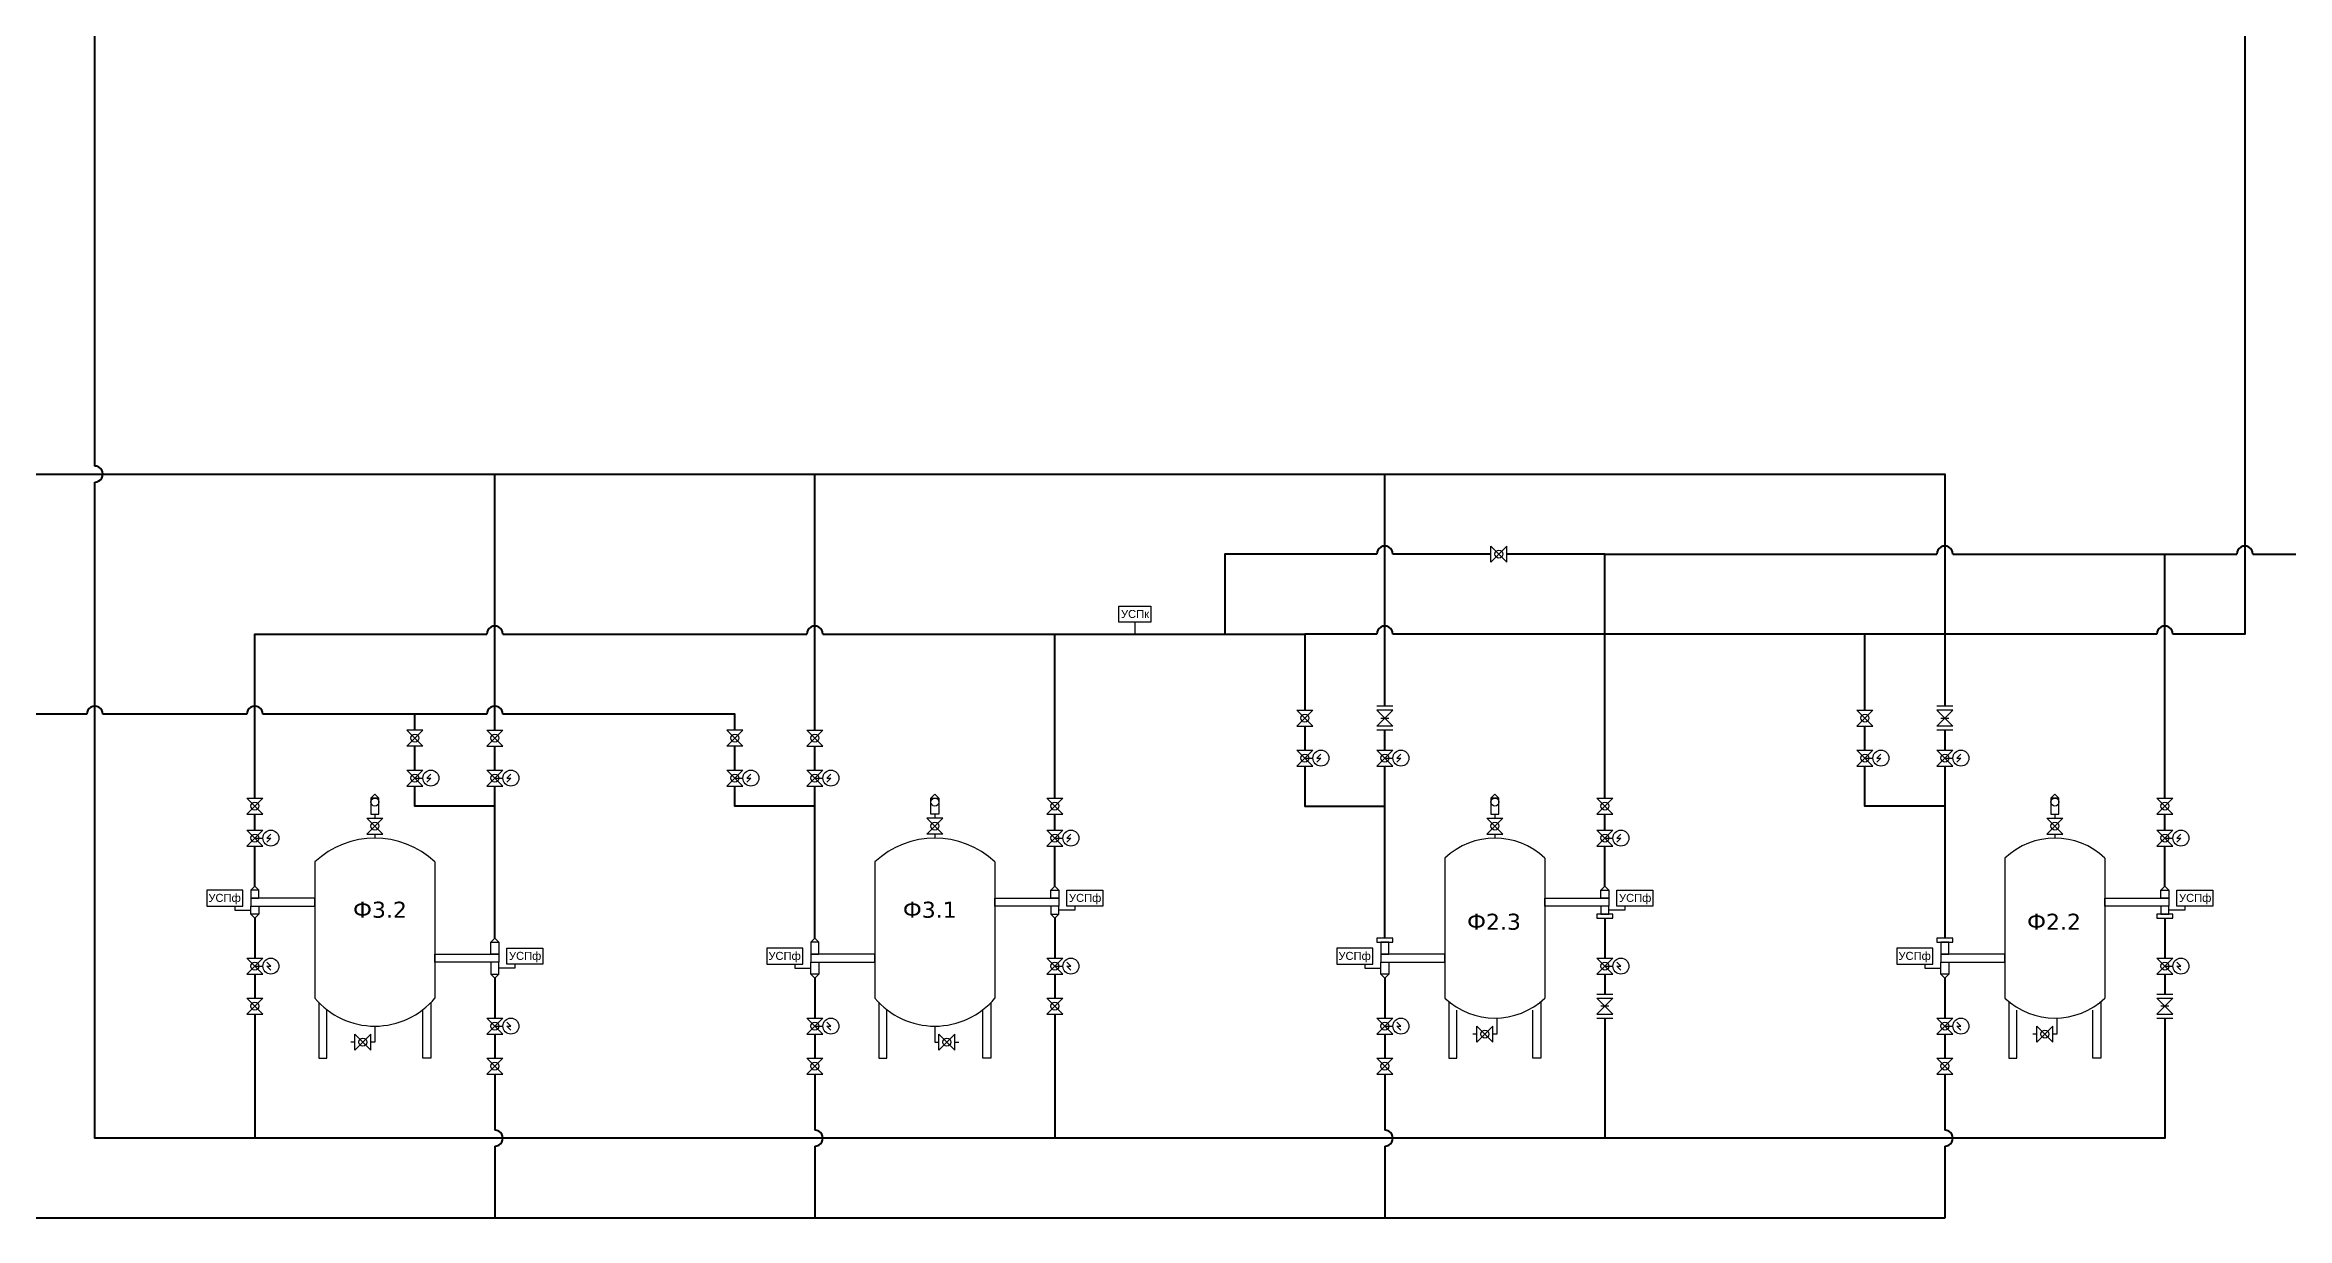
# Model space of a CAD drawing. Header units: millimetres. Extents: x -81605 to -17374, y -15960 to 17691.
# Drawn here: x -59758 to -31730, y -15960 to -1296 of the extents above; entities that cross this region are included whole.
import ezdxf

# ---------------------------------------------------------------- set-up
doc = ezdxf.new("R2010")
doc.units = ezdxf.units.MM
doc.layers.add('1', color=7, linetype='Continuous')
for name, color, linetype, lineweight in [('В30', 136, 'Continuous', 40), ('В40', 142, 'Continuous', 40), ('В50', 180, 'Continuous', 40), ('В60Н', 140, 'Continuous', 40), ('К20Н', 33, 'Continuous', 40)]:
    doc.layers.add(name, color=color, linetype=linetype, lineweight=lineweight)
doc.layers.add('К10', color=7, linetype='Continuous', lineweight=40, true_color=0xffbe00)
doc.styles.get("Standard").update_dxf_attribs({"font": 'arial.ttf'})

msp = doc.modelspace()

# ---------------------------------------------------------------- linework, layer by layer
for p, q in [((-41683, -7760), (-41683, -7560)), ((-41683, -7560), (-41483, -7760)), ((-41683, -7760), (-41483, -7560)), ((-41483, -7760), (-41483, -7560)), ((-46133, -8510), (-46133, -8660)), ((-44108, -9610), (-43908, -9610)), ((-43908, -9610), (-44108, -9810)), ((-44108, -9610), (-43908, -9810)), ((-44108, -9810), (-43908, -9810)), ((-42908, -9560), (-43108, -9560)), ((-42908, -9610), (-43108, -9610)), ((-43108, -9610), (-42908, -9810)), ((-42908, -9610), (-43108, -9810)), ((-42908, -9810), (-43108, -9810)), ((-43058, -9710), (-42958, -9710)), ((-37108, -9610), (-36908, -9610)), ((-36908, -9610), (-37108, -9810)), ((-37108, -9610), (-36908, -9810)), ((-37108, -9810), (-36908, -9810)), ((-35908, -9560), (-36108, -9560)), ((-35908, -9610), (-36108, -9610)), ((-36108, -9610), (-35908, -9810)), ((-35908, -9610), (-36108, -9810)), ((-35908, -9810), (-36108, -9810)), ((-36058, -9710), (-35958, -9710)), ((-55033, -9860), (-55233, -9860)), ((-55233, -9860), (-55033, -10060)), ((-55033, -9860), (-55233, -10060)), ((-55033, -10060), (-55233, -10060)), ((-54233, -9860), (-54033, -9860)), ((-54033, -9860), (-54233, -10060)), ((-54233, -9860), (-54033, -10060)), ((-54233, -10060), (-54033, -10060)), ((-51033, -9860), (-51233, -9860)), ((-51233, -9860), (-51033, -10060)), ((-51033, -9860), (-51233, -10060)), ((-51033, -10060), (-51233, -10060)), ((-50233, -9860), (-50033, -9860)), ((-50033, -9860), (-50233, -10060)), ((-50233, -9860), (-50033, -10060)), ((-50233, -10060), (-50033, -10060)), ((-42908, -9860), (-43108, -9860)), ((-35908, -9860), (-36108, -9860)), ((-55233, -10360), (-55033, -10360)), ((-55033, -10360), (-55233, -10560)), ((-55233, -10360), (-55033, -10560)), ((-54233, -10360), (-54033, -10360)), ((-54033, -10360), (-54233, -10560)), ((-54233, -10360), (-54033, -10560)), ((-51233, -10360), (-51033, -10360)), ((-51033, -10360), (-51233, -10560)), ((-51233, -10360), (-51033, -10560)), ((-50233, -10360), (-50033, -10360)), ((-50033, -10360), (-50233, -10560)), ((-50233, -10360), (-50033, -10560)), ((-44108, -10110), (-43908, -10110)), ((-43908, -10110), (-44108, -10310)), ((-44108, -10110), (-43908, -10310)), ((-44108, -10310), (-43908, -10310)), ((-44008, -10210), (-43908, -10210)), ((-43808, -10160), (-43858, -10210)), ((-43858, -10210), (-43808, -10210)), ((-43808, -10210), (-43858, -10260)), ((-43108, -10110), (-42908, -10110)), ((-42908, -10110), (-43108, -10310)), ((-43108, -10110), (-42908, -10310)), ((-43108, -10310), (-42908, -10310)), ((-43008, -10210), (-42908, -10210)), ((-42808, -10160), (-42858, -10210)), ((-42858, -10210), (-42808, -10210)), ((-42808, -10210), (-42858, -10260)), ((-37108, -10110), (-36908, -10110)), ((-36908, -10110), (-37108, -10310)), ((-37108, -10110), (-36908, -10310)), ((-37108, -10310), (-36908, -10310)), ((-37008, -10210), (-36908, -10210)), ((-36808, -10160), (-36858, -10210)), ((-36858, -10210), (-36808, -10210)), ((-36808, -10210), (-36858, -10260)), ((-36108, -10110), (-35908, -10110)), ((-35908, -10110), (-36108, -10310)), ((-36108, -10110), (-35908, -10310)), ((-36108, -10310), (-35908, -10310)), ((-36008, -10210), (-35908, -10210)), ((-35808, -10160), (-35858, -10210)), ((-35858, -10210), (-35808, -10210)), ((-35808, -10210), (-35858, -10260)), ((-55233, -10560), (-55033, -10560)), ((-55133, -10460), (-55033, -10460)), ((-54933, -10410), (-54983, -10460)), ((-54983, -10460), (-54933, -10460)), ((-54933, -10460), (-54983, -10510)), ((-54233, -10560), (-54033, -10560)), ((-54133, -10460), (-54033, -10460)), ((-53933, -10410), (-53983, -10460)), ((-53983, -10460), (-53933, -10460)), ((-53933, -10460), (-53983, -10510)), ((-51233, -10560), (-51033, -10560)), ((-51133, -10460), (-51033, -10460)), ((-50933, -10410), (-50983, -10460)), ((-50983, -10460), (-50933, -10460)), ((-50933, -10460), (-50983, -10510)), ((-50233, -10560), (-50033, -10560)), ((-50133, -10460), (-50033, -10460)), ((-49933, -10410), (-49983, -10460)), ((-49983, -10460), (-49933, -10460)), ((-49933, -10460), (-49983, -10510)), ((-57233, -10710), (-57033, -10710)), ((-57033, -10710), (-57233, -10910)), ((-57233, -10710), (-57033, -10910)), ((-57233, -10910), (-57033, -10910)), ((-55633, -10660), (-55683, -10710)), ((-55583, -10710), (-55633, -10660)), ((-55633, -10910), (-55633, -10960)), ((-48683, -10710), (-48633, -10660)), ((-48633, -10660), (-48583, -10710)), ((-48633, -10910), (-48633, -10960)), ((-47233, -10710), (-47033, -10710)), ((-47033, -10710), (-47233, -10910)), ((-47233, -10710), (-47033, -10910)), ((-47233, -10910), (-47033, -10910)), ((-41633, -10660), (-41683, -10710)), ((-41583, -10710), (-41633, -10660)), ((-41633, -10910), (-41633, -10960)), ((-40358, -10710), (-40158, -10710)), ((-40158, -10710), (-40358, -10910)), ((-40358, -10710), (-40158, -10910)), ((-40358, -10910), (-40158, -10910)), ((-34633, -10660), (-34683, -10710)), ((-34583, -10710), (-34633, -10660)), ((-34633, -10910), (-34633, -10960)), ((-33358, -10710), (-33158, -10710)), ((-33158, -10710), (-33358, -10910)), ((-33358, -10710), (-33158, -10910)), ((-33358, -10910), (-33158, -10910)), ((-57233, -11110), (-57033, -11110)), ((-57033, -11110), (-57233, -11310)), ((-57233, -11110), (-57033, -11310)), ((-57133, -11210), (-57033, -11210)), ((-56933, -11160), (-56983, -11210)), ((-56983, -11210), (-56933, -11210)), ((-56933, -11210), (-56983, -11260)), ((-55733, -10960), (-55533, -10960)), ((-55533, -10960), (-55733, -11160)), ((-55733, -10960), (-55533, -11160)), ((-55733, -11160), (-55533, -11160)), ((-55633, -11160), (-55633, -11210)), ((-48533, -10960), (-48733, -10960)), ((-48733, -10960), (-48533, -11160)), ((-48533, -10960), (-48733, -11160)), ((-48533, -11160), (-48733, -11160)), ((-48633, -11160), (-48633, -11210)), ((-47233, -11110), (-47033, -11110)), ((-47033, -11110), (-47233, -11310)), ((-47233, -11110), (-47033, -11310)), ((-47133, -11210), (-47033, -11210)), ((-46933, -11160), (-46983, -11210)), ((-46983, -11210), (-46933, -11210)), ((-46933, -11210), (-46983, -11260)), ((-41733, -10960), (-41533, -10960)), ((-41533, -10960), (-41733, -11160)), ((-41733, -10960), (-41533, -11160)), ((-41733, -11160), (-41533, -11160)), ((-41633, -11160), (-41633, -11210)), ((-40358, -11110), (-40158, -11110)), ((-40158, -11110), (-40358, -11310)), ((-40358, -11110), (-40158, -11310)), ((-40258, -11210), (-40158, -11210)), ((-40058, -11160), (-40108, -11210)), ((-40108, -11210), (-40058, -11210)), ((-40058, -11210), (-40108, -11260)), ((-34733, -10960), (-34533, -10960)), ((-34533, -10960), (-34733, -11160)), ((-34733, -10960), (-34533, -11160)), ((-34733, -11160), (-34533, -11160)), ((-34633, -11160), (-34633, -11210)), ((-33358, -11110), (-33158, -11110)), ((-33158, -11110), (-33358, -11310)), ((-33358, -11110), (-33158, -11310)), ((-33258, -11210), (-33158, -11210)), ((-33058, -11160), (-33108, -11210)), ((-33108, -11210), (-33058, -11210)), ((-33058, -11210), (-33108, -11260)), ((-57233, -11310), (-57033, -11310)), ((-47233, -11310), (-47033, -11310)), ((-40358, -11310), (-40158, -11310)), ((-33358, -11310), (-33158, -11310)), ((-57183, -11860), (-57133, -11810)), ((-57133, -11810), (-57083, -11860)), ((-47133, -11810), (-47183, -11860)), ((-47083, -11860), (-47133, -11810)), ((-40258, -11810), (-40308, -11860)), ((-40208, -11860), (-40258, -11810)), ((-33258, -11810), (-33308, -11860)), ((-33208, -11860), (-33258, -11810)), ((-57383, -12060), (-57383, -12110)), ((-57383, -12110), (-57183, -12110)), ((-57183, -12160), (-57133, -12210)), ((-57133, -12210), (-57083, -12160)), ((-47133, -12210), (-47183, -12160)), ((-47083, -12160), (-47133, -12210)), ((-46883, -12110), (-47083, -12110)), ((-46883, -12060), (-46883, -12110)), ((-40008, -12110), (-40208, -12110)), ((-40008, -12060), (-40008, -12110)), ((-33008, -12110), (-33208, -12110)), ((-33008, -12060), (-33008, -12110)), ((-54183, -12510), (-54133, -12460)), ((-54133, -12460), (-54083, -12510)), ((-50133, -12460), (-50183, -12510)), ((-50083, -12510), (-50133, -12460)), ((-57233, -12710), (-57033, -12710)), ((-57033, -12910), (-57233, -12710)), ((-57233, -12910), (-57033, -12710)), ((-57133, -12810), (-57033, -12810)), ((-56933, -12810), (-56983, -12760)), ((-56933, -12860), (-56983, -12810)), ((-56983, -12810), (-56933, -12810)), ((-53883, -12835), (-54083, -12835)), ((-53883, -12785), (-53883, -12835)), ((-50383, -12785), (-50383, -12835)), ((-50383, -12835), (-50183, -12835)), ((-47233, -12710), (-47033, -12710)), ((-47033, -12910), (-47233, -12710)), ((-47233, -12910), (-47033, -12710)), ((-47133, -12810), (-47033, -12810)), ((-46933, -12810), (-46983, -12760)), ((-46933, -12860), (-46983, -12810)), ((-46983, -12810), (-46933, -12810)), ((-43258, -12785), (-43258, -12835)), ((-43258, -12835), (-43058, -12835)), ((-40358, -12710), (-40158, -12710)), ((-40158, -12910), (-40358, -12710)), ((-40358, -12910), (-40158, -12710)), ((-40258, -12810), (-40158, -12810)), ((-40058, -12810), (-40108, -12760)), ((-40058, -12860), (-40108, -12810)), ((-40108, -12810), (-40058, -12810)), ((-36258, -12785), (-36258, -12835)), ((-36258, -12835), (-36058, -12835)), ((-33358, -12710), (-33158, -12710)), ((-33158, -12910), (-33358, -12710)), ((-33358, -12910), (-33158, -12710)), ((-33258, -12810), (-33158, -12810)), ((-33058, -12810), (-33108, -12760)), ((-33058, -12860), (-33108, -12810)), ((-33108, -12810), (-33058, -12810)), ((-57233, -12910), (-57033, -12910)), ((-54183, -12910), (-54133, -12960)), ((-54133, -12960), (-54083, -12910)), ((-50133, -12960), (-50183, -12910)), ((-50083, -12910), (-50133, -12960)), ((-47233, -12910), (-47033, -12910)), ((-43008, -12960), (-43058, -12910)), ((-42958, -12910), (-43008, -12960)), ((-40358, -12910), (-40158, -12910)), ((-40358, -13160), (-40158, -13160)), ((-36008, -12960), (-36058, -12910)), ((-35958, -12910), (-36008, -12960)), ((-33358, -12910), (-33158, -12910)), ((-33358, -13160), (-33158, -13160)), ((-57233, -13210), (-57033, -13210)), ((-57033, -13210), (-57233, -13410)), ((-57233, -13210), (-57033, -13410)), ((-57233, -13410), (-57033, -13410)), ((-47233, -13210), (-47033, -13210)), ((-47033, -13210), (-47233, -13410)), ((-47233, -13210), (-47033, -13410)), ((-47233, -13410), (-47033, -13410)), ((-40358, -13210), (-40158, -13210)), ((-40158, -13210), (-40358, -13410)), ((-40358, -13210), (-40158, -13410)), ((-40358, -13410), (-40158, -13410)), ((-40208, -13310), (-40308, -13310)), ((-33358, -13210), (-33158, -13210)), ((-33158, -13210), (-33358, -13410)), ((-33358, -13210), (-33158, -13410)), ((-33358, -13410), (-33158, -13410)), ((-33208, -13310), (-33308, -13310)), ((-55883, -13860), (-55883, -13660)), ((-55883, -13660), (-55683, -13860)), ((-55883, -13860), (-55683, -13660)), ((-55683, -13860), (-55683, -13660)), ((-55633, -13560), (-55633, -13760)), ((-54233, -13460), (-54033, -13460)), ((-54033, -13660), (-54233, -13460)), ((-54233, -13660), (-54033, -13460)), ((-54233, -13660), (-54033, -13660)), ((-54133, -13560), (-54033, -13560)), ((-53933, -13560), (-53983, -13510)), ((-53933, -13610), (-53983, -13560)), ((-53983, -13560), (-53933, -13560)), ((-50233, -13460), (-50033, -13460)), ((-50033, -13660), (-50233, -13460)), ((-50233, -13660), (-50033, -13460)), ((-50233, -13660), (-50033, -13660)), ((-50133, -13560), (-50033, -13560)), ((-49933, -13560), (-49983, -13510)), ((-49933, -13610), (-49983, -13560)), ((-49983, -13560), (-49933, -13560)), ((-48633, -13560), (-48633, -13760)), ((-48583, -13860), (-48583, -13660)), ((-48383, -13660), (-48583, -13860)), ((-48383, -13860), (-48583, -13660)), ((-48383, -13860), (-48383, -13660)), ((-43108, -13460), (-42908, -13460)), ((-42908, -13660), (-43108, -13460)), ((-43108, -13660), (-42908, -13460)), ((-43108, -13660), (-42908, -13660)), ((-43008, -13560), (-42908, -13560)), ((-42808, -13560), (-42858, -13510)), ((-42808, -13610), (-42858, -13560)), ((-42858, -13560), (-42808, -13560)), ((-41858, -13660), (-41908, -13660)), ((-41858, -13760), (-41858, -13560)), ((-41858, -13560), (-41658, -13760)), ((-41858, -13760), (-41658, -13560)), ((-41658, -13760), (-41658, -13560)), ((-41608, -13660), (-41658, -13660)), ((-41608, -13460), (-41608, -13660)), ((-40358, -13460), (-40158, -13460)), ((-36108, -13460), (-35908, -13460)), ((-35908, -13660), (-36108, -13460)), ((-36108, -13660), (-35908, -13460)), ((-36108, -13660), (-35908, -13660)), ((-36008, -13560), (-35908, -13560)), ((-35808, -13560), (-35858, -13510)), ((-35808, -13610), (-35858, -13560)), ((-35858, -13560), (-35808, -13560)), ((-34858, -13660), (-34908, -13660)), ((-34858, -13760), (-34858, -13560)), ((-34858, -13560), (-34658, -13760)), ((-34858, -13760), (-34658, -13560)), ((-34658, -13760), (-34658, -13560)), ((-34608, -13660), (-34658, -13660)), ((-34608, -13460), (-34608, -13660)), ((-33358, -13460), (-33158, -13460)), ((-55883, -13760), (-55933, -13760)), ((-55633, -13760), (-55683, -13760)), ((-54233, -13960), (-54033, -13960)), ((-54033, -14160), (-54233, -13960)), ((-54233, -14160), (-54033, -13960)), ((-50233, -13960), (-50033, -13960)), ((-50033, -14160), (-50233, -13960)), ((-50233, -14160), (-50033, -13960)), ((-48633, -13760), (-48583, -13760)), ((-48383, -13760), (-48333, -13760)), ((-43108, -13960), (-42908, -13960)), ((-42908, -14160), (-43108, -13960)), ((-43108, -14160), (-42908, -13960)), ((-36108, -13960), (-35908, -13960)), ((-35908, -14160), (-36108, -13960)), ((-36108, -14160), (-35908, -13960)), ((-54233, -14160), (-54033, -14160)), ((-50233, -14160), (-50033, -14160)), ((-43108, -14160), (-42908, -14160)), ((-36108, -14160), (-35908, -14160))]:
    msp.add_line(p, q)
for points in [[(-45933, -8510), (-46333, -8510), (-46333, -8310), (-45933, -8310)], [(-55583, -10710), (-55683, -10710), (-55683, -10910), (-55583, -10910)], [(-48683, -10710), (-48583, -10710), (-48583, -10910), (-48683, -10910)], [(-41583, -10710), (-41683, -10710), (-41683, -10910), (-41583, -10910)], [(-34583, -10710), (-34683, -10710), (-34683, -10910), (-34583, -10910)], [(-57733, -12060), (-57283, -12060), (-57283, -11860), (-57733, -11860)], [(-46533, -12060), (-46983, -12060), (-46983, -11860), (-46533, -11860)], [(-39658, -12060), (-40108, -12060), (-40108, -11860), (-39658, -11860)], [(-32658, -12060), (-33108, -12060), (-33108, -11860), (-32658, -11860)], [(-53533, -12785), (-53983, -12785), (-53983, -12585), (-53533, -12585)], [(-50733, -12785), (-50283, -12785), (-50283, -12585), (-50733, -12585)], [(-43608, -12785), (-43158, -12785), (-43158, -12585), (-43608, -12585)], [(-36608, -12785), (-36158, -12785), (-36158, -12585), (-36608, -12585)]]:
    msp.add_lwpolyline(points, close=True)
for centre, radius in [((-41583, -7660), 50), ((-44008, -9710), 50), ((-37008, -9710), 50), ((-55133, -9960), 50), ((-54133, -9960), 50), ((-51133, -9960), 50), ((-50133, -9960), 50), ((-54933, -10460), 100), ((-53933, -10460), 100), ((-50933, -10460), 100), ((-49933, -10460), 100), ((-44008, -10210), 50), ((-43808, -10210), 100), ((-43008, -10210), 50), ((-42808, -10210), 100), ((-37008, -10210), 50), ((-36808, -10210), 100), ((-36008, -10210), 50), ((-35808, -10210), 100), ((-55133, -10460), 50), ((-54133, -10460), 50), ((-51133, -10460), 50), ((-50133, -10460), 50), ((-57133, -10810), 50), ((-55633, -10760), 50), ((-48633, -10760), 50), ((-47133, -10810), 50), ((-41633, -10760), 50), ((-40258, -10810), 50), ((-34633, -10760), 50), ((-33258, -10810), 50), ((-57133, -11210), 50), ((-56933, -11210), 100), ((-55633, -11060), 50), ((-48633, -11060), 50), ((-47133, -11210), 50), ((-46933, -11210), 100), ((-41633, -11060), 50), ((-40258, -11210), 50), ((-40058, -11210), 100), ((-34633, -11060), 50), ((-33258, -11210), 50), ((-33058, -11210), 100), ((-57133, -12810), 50), ((-56933, -12810), 100), ((-47133, -12810), 50), ((-46933, -12810), 100), ((-40258, -12810), 50), ((-40058, -12810), 100), ((-33258, -12810), 50), ((-33058, -12810), 100), ((-57133, -13310), 50), ((-47133, -13310), 50), ((-55783, -13760), 50), ((-54133, -13560), 50), ((-53933, -13560), 100), ((-50133, -13560), 50), ((-49933, -13560), 100), ((-48483, -13760), 50), ((-43008, -13560), 50), ((-42808, -13560), 100), ((-41758, -13660), 50), ((-36008, -13560), 50), ((-35808, -13560), 100), ((-34758, -13660), 50), ((-54133, -14060), 50), ((-50133, -14060), 50), ((-43008, -14060), 50), ((-36008, -14060), 50)]:
    msp.add_circle(centre, radius)
at = {"layer": '1'}
for p, q in [((-42258, -11460), (-42258, -13210)), ((-41008, -11460), (-41008, -13210)), ((-35258, -11460), (-35258, -13210)), ((-34008, -11460), (-34008, -13210)), ((-56383, -11508), (-56383, -13210)), ((-54883, -11508), (-54883, -13210)), ((-49383, -11508), (-49383, -13210)), ((-47883, -11508), (-47883, -13210)), ((-56333, -13264), (-56333, -13960)), ((-56233, -13960), (-56233, -13360)), ((-55033, -13960), (-55033, -13360)), ((-54933, -13260), (-54933, -13960)), ((-49333, -13260), (-49333, -13960)), ((-49233, -13960), (-49233, -13360)), ((-48033, -13960), (-48033, -13360)), ((-47933, -13264), (-47933, -13960)), ((-42208, -13264), (-42208, -13960)), ((-42108, -13960), (-42108, -13360)), ((-41158, -13960), (-41158, -13360)), ((-41058, -13260), (-41058, -13960)), ((-35208, -13264), (-35208, -13960)), ((-35108, -13960), (-35108, -13360)), ((-34158, -13960), (-34158, -13360)), ((-34058, -13260), (-34058, -13960)), ((-56333, -13960), (-56233, -13960)), ((-54933, -13960), (-55033, -13960)), ((-49333, -13960), (-49233, -13960)), ((-47933, -13960), (-48033, -13960)), ((-42208, -13960), (-42108, -13960)), ((-41058, -13960), (-41158, -13960)), ((-35208, -13960), (-35108, -13960)), ((-34058, -13960), (-34158, -13960))]:
    msp.add_line(p, q, dxfattribs=at)
for points in [[(-57183, -11960), (-57083, -11960), (-57083, -11860), (-57183, -11860)], [(-57183, -12060), (-56383, -12060), (-56383, -11960), (-57183, -11960)], [(-47083, -12060), (-47883, -12060), (-47883, -11960), (-47083, -11960)], [(-47083, -11960), (-47183, -11960), (-47183, -11860), (-47083, -11860)], [(-40208, -12060), (-41008, -12060), (-41008, -11960), (-40208, -11960)], [(-40208, -11960), (-40308, -11960), (-40308, -11860), (-40208, -11860)], [(-33208, -12060), (-34008, -12060), (-34008, -11960), (-33208, -11960)], [(-33208, -11960), (-33308, -11960), (-33308, -11860), (-33208, -11860)], [(-57183, -12060), (-57083, -12060), (-57083, -12160), (-57183, -12160)], [(-47083, -12060), (-47183, -12060), (-47183, -12160), (-47083, -12160)], [(-40358, -12210), (-40158, -12210), (-40158, -12160), (-40358, -12160)], [(-40208, -12060), (-40308, -12060), (-40308, -12160), (-40208, -12160)], [(-33358, -12210), (-33158, -12210), (-33158, -12160), (-33358, -12160)], [(-33208, -12060), (-33308, -12060), (-33308, -12160), (-33208, -12160)], [(-54083, -12660), (-54183, -12660), (-54183, -12510), (-54083, -12510)], [(-50183, -12660), (-50083, -12660), (-50083, -12510), (-50183, -12510)], [(-42908, -12460), (-43108, -12460), (-43108, -12510), (-42908, -12510)], [(-43058, -12660), (-42958, -12660), (-42958, -12510), (-43058, -12510)], [(-35908, -12460), (-36108, -12460), (-36108, -12510), (-35908, -12510)], [(-36058, -12660), (-35958, -12660), (-35958, -12510), (-36058, -12510)], [(-54083, -12760), (-54883, -12760), (-54883, -12660), (-54083, -12660)], [(-54083, -12760), (-54183, -12760), (-54183, -12910), (-54083, -12910)], [(-50183, -12760), (-49383, -12760), (-49383, -12660), (-50183, -12660)], [(-50183, -12760), (-50083, -12760), (-50083, -12910), (-50183, -12910)], [(-43058, -12760), (-42258, -12760), (-42258, -12660), (-43058, -12660)], [(-43058, -12760), (-42958, -12760), (-42958, -12910), (-43058, -12910)], [(-36058, -12760), (-35258, -12760), (-35258, -12660), (-36058, -12660)], [(-36058, -12760), (-35958, -12760), (-35958, -12910), (-36058, -12910)]]:
    msp.add_lwpolyline(points, close=True, dxfattribs=at)
for centre, radius, start, end in [((-55633, -12302), 1092, 46.6141, 133.3859), ((-48633, -12302), 1092, 46.6141, 133.3859), ((-41633, -12116), 906, 46.3972, 133.6028), ((-34633, -12116), 906, 46.3972, 133.6028), ((-55633, -12581), 979, 219.9662, 320.0338), ((-48633, -12581), 979, 219.9662, 320.0338), ((-41633, -12555), 905, 226.3426, 313.6574), ((-34633, -12555), 905, 226.3426, 313.6574)]:
    msp.add_arc(centre, radius, start, end, dxfattribs=at)
at = {"layer": 'В30'}
for points in [[(-32158, -7660), (-31258, -7660), (-31258, 6341), (-33158, 6341)], [(-43108, -7660), (-45008, -7660), (-45008, -8660)], [(-41683, -7660), (-42908, -7660)], [(-40258, -7660), (-41483, -7660)], [(-40258, -10710), (-40258, -7660), (-36108, -7660)], [(-35908, -7660), (-33258, -7660)], [(-33258, -10710), (-33258, -7660), (-32358, -7660)], [(-40258, -11110), (-40258, -10910)], [(-33258, -11110), (-33258, -10910)], [(-40258, -11810), (-40258, -11310)], [(-33258, -11810), (-33258, -11310)]]:
    msp.add_lwpolyline(points, dxfattribs=at)
for centre in [(-43008, -7660), (-36008, -7660), (-32258, -7660)]:
    msp.add_arc(centre, 100, 359.7459, 180.2541, dxfattribs=at)
at = {"layer": 'В40'}
for points in [[(-32258, 841), (-32258, -8660), (-33158, -8660)], [(-57133, -10710), (-57133, -8660), (-54233, -8660)], [(-54033, -8660), (-50233, -8660)], [(-50033, -8660), (-44008, -8660)], [(-47133, -10710), (-47133, -8660)], [(-43108, -8660), (-44008, -8660), (-44008, -9610)], [(-33358, -8660), (-42908, -8660)], [(-37008, -9610), (-37008, -8660)], [(-44008, -9810), (-44008, -10110)], [(-37008, -10110), (-37008, -9810)], [(-44008, -10310), (-44008, -10810), (-43008, -10810)], [(-36008, -10810), (-37008, -10810), (-37008, -10310)], [(-57133, -11110), (-57133, -10910)], [(-47133, -11110), (-47133, -10910)], [(-57133, -11810), (-57133, -11310)], [(-47133, -11810), (-47133, -11310)]]:
    msp.add_lwpolyline(points, dxfattribs=at)
for centre in [(-54133, -8660), (-50133, -8660), (-43008, -8660), (-33258, -8660)]:
    msp.add_arc(centre, 100, 359.7459, 180.2541, dxfattribs=at)
at = {"layer": 'В50'}
for points in [[(-59233, -9660), (-60033, -9660)], [(-57233, -9660), (-59033, -9660)], [(-54233, -9660), (-57033, -9660)], [(-55133, -9860), (-55133, -9660)], [(-51133, -9860), (-51133, -9660), (-54033, -9660)], [(-55133, -10360), (-55133, -10060)], [(-51133, -10360), (-51133, -10060)], [(-54133, -10810), (-55133, -10810), (-55133, -10560)], [(-50133, -10810), (-51133, -10810), (-51133, -10560)]]:
    msp.add_lwpolyline(points, dxfattribs=at)
for centre in [(-59133, -9660), (-57133, -9660), (-54133, -9660)]:
    msp.add_arc(centre, 100, 359.7459, 180.2541, dxfattribs=at)
at = {"layer": 'В60Н'}
for points in [[(-61133, -10810), (-61133, -6660), (-36008, -6660), (-36008, -9560)], [(-54133, -9860), (-54133, -6660)], [(-50133, -9860), (-50133, -6660)], [(-43008, -9560), (-43008, -6660)], [(-54133, -10360), (-54133, -10060)], [(-50133, -10360), (-50133, -10060)], [(-43008, -10110), (-43008, -9860)], [(-36008, -9860), (-36008, -10110)], [(-43008, -12460), (-43008, -10310)], [(-36008, -10310), (-36008, -12460)], [(-54133, -12460), (-54133, -10560)], [(-50133, -12460), (-50133, -10560)]]:
    msp.add_lwpolyline(points, dxfattribs=at)
at = {"layer": 'К10'}
for points in [[(-36008, -15960), (-60133, -15960), (-60133, -6760)], [(-54133, -12960), (-54133, -13460)], [(-50133, -12960), (-50133, -13460)], [(-43008, -12960), (-43008, -13460)], [(-36008, -12960), (-36008, -13460)], [(-54133, -13660), (-54133, -13960)], [(-50133, -13660), (-50133, -13960)], [(-43008, -13660), (-43008, -13960)], [(-36008, -13660), (-36008, -13960)], [(-54133, -14160), (-54133, -14860)], [(-50133, -14160), (-50133, -14860)], [(-43008, -14160), (-43008, -14860)], [(-36008, -14160), (-36008, -14860)], [(-54133, -15060), (-54133, -15960)], [(-50133, -15060), (-50133, -15960)], [(-43008, -15060), (-43008, -15960)], [(-36008, -15060), (-36008, -15960)]]:
    msp.add_lwpolyline(points, dxfattribs=at)
for centre in [(-54133, -14960), (-50133, -14960), (-43008, -14960), (-36008, -14960)]:
    msp.add_arc(centre, 100, 269.7459, 90.2541, dxfattribs=at)
at = {"layer": 'К20Н'}
for points in [[(-59133, -6560), (-59133, 41)], [(-33258, -13460), (-33258, -14960), (-59133, -14960), (-59133, -6760)], [(-57133, -12210), (-57133, -12710)], [(-47133, -12210), (-47133, -12710)], [(-40258, -12210), (-40258, -12710)], [(-33258, -12210), (-33258, -12710)], [(-57133, -12910), (-57133, -13210)], [(-47133, -12910), (-47133, -13210)], [(-40258, -12910), (-40258, -13160)], [(-33258, -12910), (-33258, -13160)], [(-57133, -13410), (-57133, -14960)], [(-47133, -13410), (-47133, -14960)], [(-40258, -13460), (-40258, -14960)]]:
    msp.add_lwpolyline(points, dxfattribs=at)
msp.add_arc((-59133, -6660), 100, 269.7459, 90.2541, dxfattribs=at)

# ---------------------------------------------------------------- texts
at = {"layer": '1', "char_height": 100}
for s, width, insert, attachment_point in [('{\\fArial|b0|i0|c204|p34;УСПк}', 387.54, (-46307, -8359), 1), ('{\\fArial|b0|i0|c204|p34;УСПф}', 1131.73, (-57309, -11907), 3), ('{\\fArial|b0|i0|c204|p34;УСПф}', 1131.73, (-46957, -11907), 1), ('{\\fArial|b0|i0|c204|p34;УСПф}', 1131.73, (-40082, -11907), 1), ('{\\fArial|b0|i0|c204|p34;УСПф}', 1131.73, (-33082, -11907), 1), ('{\\fArial|b0|i0|c204|p34;УСПф}', 1131.73, (-53957, -12632), 1), ('{\\fArial|b0|i0|c204|p34;УСПф}', 1131.73, (-50309, -12632), 3), ('{\\fArial|b0|i0|c204|p34;УСПф}', 1131.73, (-43184, -12632), 3), ('{\\fArial|b0|i0|c204|p34;УСПф}', 1131.73, (-36184, -12632), 3)]:
    msp.add_mtext_dynamic_manual_height_columns(s, width=width, gutter_width=11.2, heights=[0], dxfattribs=dict(at, insert=insert, attachment_point=attachment_point))
at = {"layer": '1', "ltscale": 15, "char_height": 200, "width": 285.44}
for s, insert, attachment_point in [('{\\fVerdana|b0|i0|c204|p34;Ф3\\fVerdana|b0|i0|c0|p34;.\\fVerdana|b0|i0|c204|p34;2}', (-55233, -12005), 3), ('{\\fVerdana|b0|i0|c204|p34;Ф3\\fVerdana|b0|i0|c0|p34;.\\fVerdana|b0|i0|c204|p34;1}', (-49033, -12005), 1), ('{\\fVerdana|b0|i0|c204|p34;Ф\\fVerdana|b0|i0|c0|p34;2.\\fVerdana|b0|i0|c204|p34;3}', (-41308, -12155), 3), ('{\\fVerdana|b0|i0|c204|p34;Ф\\fVerdana|b0|i0|c0|p34;2.\\fVerdana|b0|i0|c204|p34;2}', (-34308, -12155), 3)]:
    msp.add_mtext(s, dxfattribs=dict(at, insert=insert, attachment_point=attachment_point))

doc.saveas('drawing.dxf')
